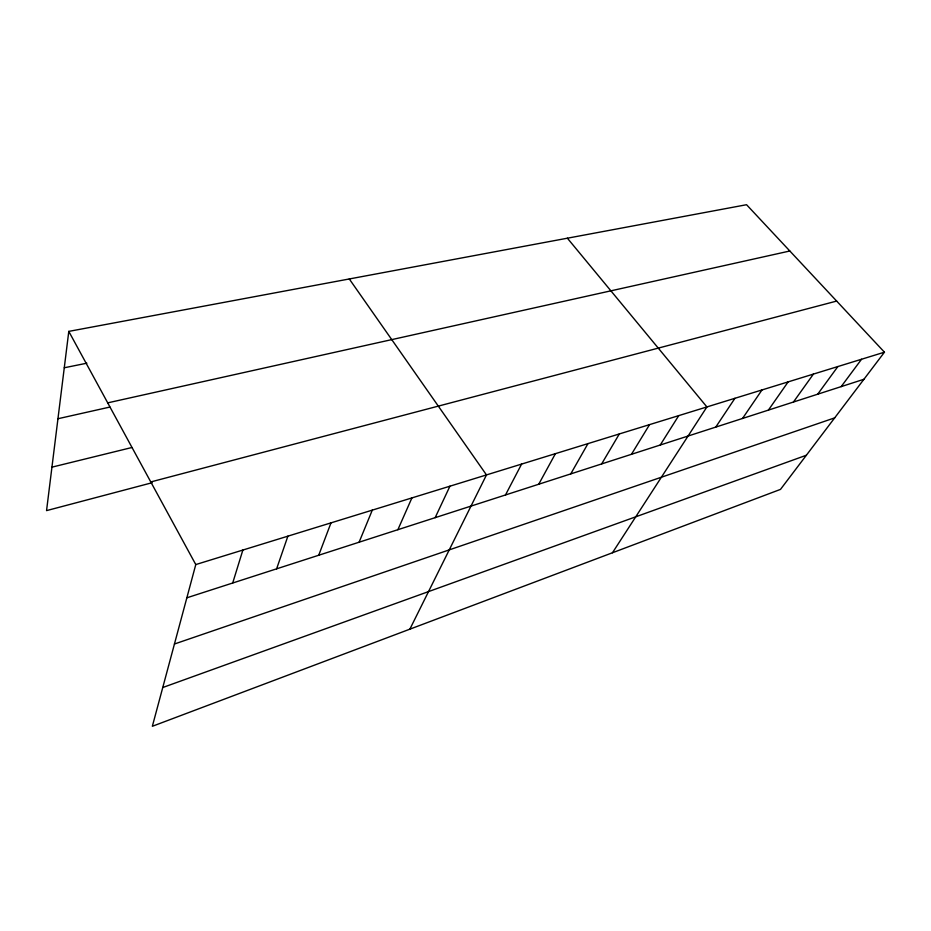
<?xml version="1.0" encoding="UTF-8"?>
<svg xmlns="http://www.w3.org/2000/svg" width="931" height="931" viewBox="0 0 931 931"><rect width="100%" height="100%" fill="white"/><g stroke="black" fill="none" stroke-linecap="round" stroke-linejoin="round"><path stroke-width="1.4" d="M68.789 331.389L195.778 564.57L152.347 726.285L780.492 489.392L884.45 352.186L746.557 204.715L68.789 331.389L46.55 510.619L152.195 482.7M232.703 583.004L242.863 550.058M276.612 568.841L287.888 536.163M318.716 555.248L330.994 522.873M359.098 542.214L372.295 510.13M397.874 529.704L411.909 497.922M435.149 517.671L449.941 486.191M409.861 629.17L486.482 474.926L349.288 278.963M505.486 494.966L521.604 464.092M538.723 484.248L555.411 453.665M570.75 473.902L587.961 443.622M601.635 463.941L619.324 433.951M631.451 454.316L649.559 424.629M660.242 445.018L678.734 415.633M612.458 552.758L706.908 406.94L567.386 238.208M715.753 427.108L734.931 398.305M742.519 418.461L761.989 389.961M768.401 410.106L788.138 381.896M793.445 402.029L813.415 374.099M817.686 394.209L837.865 366.558M841.17 386.621L861.536 359.261M162.75 687.52L806.362 455.236M174.446 644.008L834.676 417.868M186.852 597.807L863.921 379.278M195.778 564.57L884.45 352.186M150.787 481.944L836.655 301.074M51.95 467.153L131.76 447.543M57.955 418.729L109.916 407.056M107.717 402.855L789.825 250.998M64.274 367.768L86.862 363.195"/></g></svg>
